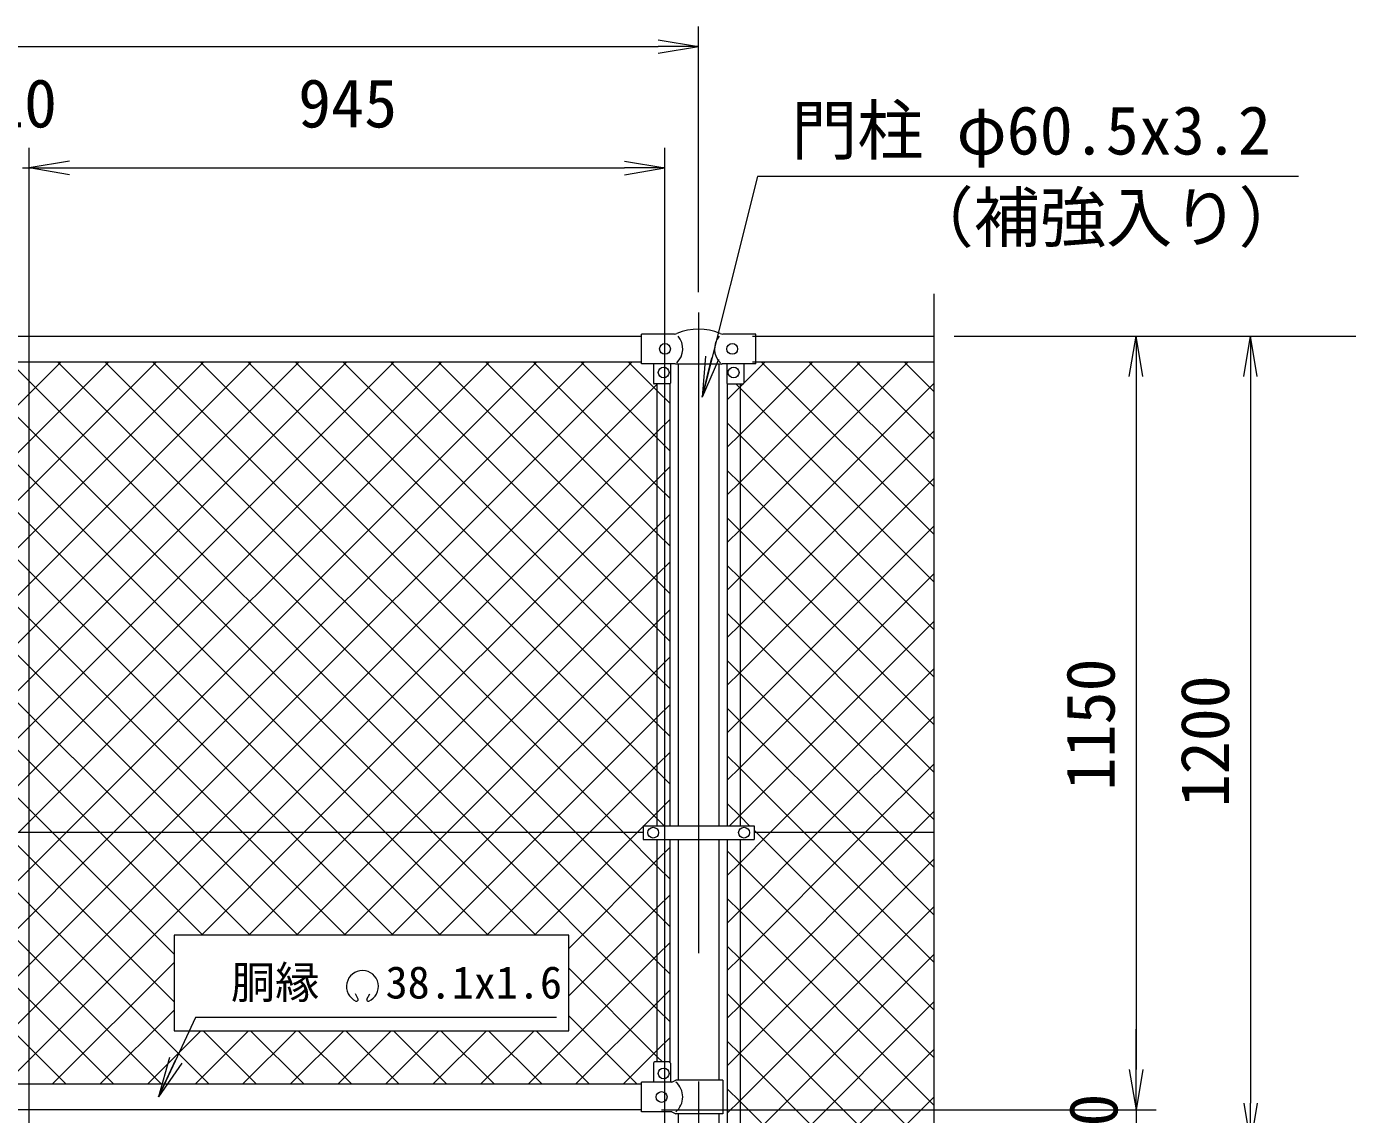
# Model space of a CAD drawing. Units: millimetres, scale not verified. Extents: x -6299 to 6301, y -4455 to 4455.
# Drawn here: x 2054 to 4018, y 737 to 2354 of the extents above; entities that cross this region are included whole.
import ezdxf
from ezdxf.enums import TextEntityAlignment as Align

# ---------------------------------------------------------------- set-up
doc = ezdxf.new("R2010")
doc.units = ezdxf.units.MM
doc.header["$LTSCALE"] = 30
doc.linetypes.add('USER1', pattern=[50.8, 31.75, -6.35, 6.35, -6.35])
for name, color, linetype, lineweight in [('0-0_D-STR-TXT', 7, 'Continuous', 9), ('0-3_D-BMK', 2, 'USER1', 13), ('0-4_D-STR1', 1, 'Continuous', 18), ('0-5_D-STR3', 3, 'Continuous', 13), ('0-9_D-STR-DIM', 7, 'Continuous', 9), ('0-A_0', 7, 'Continuous', 9), ('0-B_D-STR2', 7, 'Continuous', 9), ('0-C_Defpoints', 8, 'Continuous', 18)]:
    doc.layers.add(name, color=color, linetype=linetype, lineweight=lineweight)
doc.styles.add('ＭＳ ゴシック', font='')
doc.styles.get('ＭＳ ゴシック').set_extended_font_data('MS Gothic')

# ---------------------------------------------------------------- blocks, each defined once
blk = doc.blocks.new('_Open')
at = {"layer": '0-A_0'}
blk.add_line((-30, 5), (0, 0), dxfattribs=at)
blk.add_lwpolyline([(-30, -5), (0, 0), (-30, 0)], dxfattribs=at)

msp = doc.modelspace()

# ---------------------------------------------------------------- linework, layer by layer
at = {"layer": '0-0_D-STR-TXT'}
for p, q in [((2547.32, 908.22), (2543.5, 916.43)), ((2559.91, 908.21), (2564.44, 916.05))]:
    msp.add_line(p, q, dxfattribs=at)
for points in [[(3944.79, 2130.93), (3140.92, 2130.93), (3058.8, 1805.26)], [(2841.87, 880.93), (2305.66, 880.93), (2251.25, 764.92)]]:
    msp.add_lwpolyline(points, dxfattribs=at)
for centre, radius, start, end in [((2553.62, 927.1), 23.75, 292.92895, 245.65759), ((2544.87, 907.76), 2.5, 245.55066, 10.6575), ((2562.37, 907.75), 2.5, 169.34241, 276.63708)]:
    msp.add_arc(centre, radius, start, end, dxfattribs=at)
at = {"layer": '0-3_D-BMK'}
msp.add_line((3053.18, 1929.08), (3053.18, -1466.74), dxfattribs=at)
at = {"layer": '0-4_D-STR1'}
for p, q in [((1138.18, 1893.84), (2968.18, 1893.84)), ((3133.18, 1893.84), (3403.18, 1893.84)), ((1138.18, 1855.74), (2968.18, 1855.74)), ((3022.93, 1852.34), (3022.93, 1166.14)), ((3083.43, 1852.34), (3083.43, 1166.14)), ((3133.18, 1855.84), (3403.18, 1855.84)), ((3022.93, 1145.54), (3022.93, 787.94)), ((3083.43, 1145.54), (3083.43, 787.94)), ((2968.18, 781.84), (1138.18, 781.84)), ((2968.18, 743.84), (1138.18, 743.84)), ((3022.93, 737.94), (3022.93, 511.34)), ((3083.43, 737.94), (3083.43, 511.34))]:
    msp.add_line(p, q, dxfattribs=at)
at = {"layer": '0-5_D-STR3'}
for p, q in [((2968.18, 1852.84), (2968.18, 1896.84)), ((3017.41, 1896.84), (2968.18, 1896.84)), ((3138.18, 1896.84), (3088.96, 1896.84)), ((3138.18, 1852.84), (3138.18, 1896.84)), ((3018.38, 1852.84), (2968.18, 1852.84)), ((2986.18, 1852.84), (2986.18, 1823.84)), ((3011.18, 1852.84), (3011.18, 1823.84)), ((3019.38, 1852.34), (3018.38, 1852.84)), ((3086.98, 1852.34), (3019.38, 1852.34)), ((3086.98, 1852.34), (3087.98, 1852.84)), ((3138.18, 1852.84), (3087.98, 1852.84)), ((3095.18, 1852.84), (3095.18, 1823.84)), ((3120.18, 1852.84), (3120.18, 1823.84)), ((3010.18, 1822.84), (2987.18, 1822.84)), ((2991.68, 1166.14), (2991.68, 1822.84)), ((3010.68, 1166.14), (3010.68, 1822.97)), ((3095.68, 1822.97), (3095.68, 1166.14)), ((3096.18, 1822.84), (3119.18, 1822.84)), ((3114.68, 1822.84), (3114.68, 1166.14)), ((2970.68, 1166.14), (3135.68, 1166.14)), ((2970.68, 1166.14), (2970.68, 1145.54)), ((3135.68, 1166.14), (3135.68, 1145.54)), ((2970.68, 1155.84), (1135.18, 1155.84)), ((2970.68, 1145.54), (3135.68, 1145.54)), ((2991.68, 814.94), (2991.68, 1145.54)), ((3010.68, 814.26), (3010.68, 1145.54)), ((3095.68, 1145.54), (3095.68, 429.34)), ((3114.68, 1145.54), (3114.68, 429.34)), ((3403.18, 1155.84), (3135.68, 1155.84)), ((2986.18, 812.94), (2986.18, 784.94)), ((3009.18, 814.94), (2988.18, 814.94)), ((3011.18, 812.94), (3011.18, 784.94)), ((3013.38, 784.94), (3019.38, 787.94)), ((3089.28, 787.94), (3019.38, 787.94)), ((3089.28, 787.94), (3089.28, 737.94)), ((3013.38, 784.94), (2968.18, 784.94)), ((2968.18, 740.94), (2968.18, 784.94)), ((3013.38, 740.94), (2968.18, 740.94)), ((3013.38, 740.94), (3019.38, 737.94)), ((3089.28, 737.94), (3019.38, 737.94))]:
    msp.add_line(p, q, dxfattribs=at)
for centre in [(3003.18, 1874.84), (3103.18, 1874.84), (3001.18, 1839.84), (3105.18, 1839.84), (2985.68, 1155.84), (3120.68, 1155.84), (3001.18, 797.94), (2998.18, 762.94)]:
    msp.add_circle(centre, 8, dxfattribs=at)
for centre, radius, start, end in [((3017.41, 1904.84), 8, 270, 296.9114), ((3000.8, 1874.84), 28.8, 314.1684, 41.01552), ((3053.18, 1821.38), 82.82, 67.15338, 112.84662), ((3105.57, 1874.84), 28.8, 138.98448, 225.8316), ((3088.96, 1904.84), 8, 243.0886, 270), ((2987.18, 1823.84), 1, 180, 270), ((3010.18, 1823.84), 1, 270, 0), ((3096.18, 1823.84), 1, 180, 270), ((3119.18, 1823.84), 1, 270, 0), ((2988.18, 812.94), 2, 90, 180), ((3009.18, 812.94), 2, 0, 90), ((3000.8, 762.94), 28.8, 310.19176, 49.80824)]:
    msp.add_arc(centre, radius, start, end, dxfattribs=at)
at = {"layer": '0-9_D-STR-DIM'}
for p, q in [((3053.18, 1959.08), (3053.18, 2354.26)), ((1113.18, 2324.26), (2993.18, 2324.26)), ((2058.18, 660.84), (2058.18, 2173.84)), ((2058.18, 660.84), (2058.18, 2173.84)), ((3003.18, 660.84), (3003.18, 2173.84)), ((2048.18, 2143.84), (2058.18, 2143.84)), ((2118.18, 2143.84), (2943.18, 2143.84)), ((2118.18, 2143.84), (2178.18, 2143.84)), ((3403.18, 444.49), (3403.18, 1956.84)), ((3433.18, 1893.84), (4073.18, 1893.84)), ((3433.18, 1893.84), (4243.18, 1893.84)), ((3433.18, 1893.84), (3903.18, 1893.84)), ((3433.18, 1893.84), (3733.18, 1893.84)), ((3703.18, 1833.84), (3703.18, 803.84)), ((3873.18, 1833.84), (3873.18, 753.84)), ((3703.18, 803.84), (3703.18, 863.84)), ((2998.18, 743.84), (3733.18, 743.84)), ((2998.18, 743.84), (3733.18, 743.84)), ((3703.18, 743.84), (3703.18, 693.84))]:
    msp.add_line(p, q, dxfattribs=at)
at = {"layer": '0-B_D-STR2'}
for p, q in [((1405.96, 1155.84), (2105.86, 1855.74)), ((2163.68, 1155.84), (1463.78, 1855.74)), ((2234.39, 1155.84), (1534.49, 1855.74)), ((2305.1, 1155.84), (1605.2, 1855.74)), ((2375.81, 1155.84), (1675.91, 1855.74)), ((1688.8, 1155.84), (2388.7, 1855.74)), ((2446.52, 1155.84), (1746.62, 1855.74)), ((1759.51, 1155.84), (2459.41, 1855.74)), ((2517.23, 1155.84), (1817.33, 1855.74)), ((1830.23, 1155.84), (2530.13, 1855.74)), ((1900.94, 1155.84), (2600.84, 1855.74)), ((1971.65, 1155.84), (2671.55, 1855.74)), ((2729.36, 1155.84), (2029.46, 1855.74)), ((2042.36, 1155.84), (2742.26, 1855.74)), ((2800.07, 1155.84), (2100.17, 1855.74)), ((2113.07, 1155.84), (2812.97, 1855.74)), ((2870.78, 1155.84), (2170.88, 1855.74)), ((2183.78, 1155.84), (2883.68, 1855.74)), ((2941.5, 1155.84), (2241.6, 1855.74)), ((2991.68, 1247.07), (2383.02, 1855.74)), ((2991.68, 1317.78), (2453.73, 1855.74)), ((2991.68, 1388.49), (2524.44, 1855.74)), ((2991.68, 1459.2), (2595.15, 1855.74)), ((2991.68, 1529.91), (2665.86, 1855.74)), ((2991.68, 1600.62), (2736.57, 1855.74)), ((2991.68, 1671.33), (2807.28, 1855.74)), ((2991.68, 1742.05), (2877.99, 1855.74)), ((2991.68, 1812.76), (2948.7, 1855.74)), ((3114.68, 1747.61), (3222.92, 1855.84)), ((3114.68, 1676.89), (3293.63, 1855.84)), ((3114.68, 1606.18), (3364.34, 1855.84)), ((3120.18, 1823.81), (3152.21, 1855.84)), ((3403.18, 1598.97), (3146.32, 1855.84)), ((3403.18, 1669.68), (3217.03, 1855.84)), ((3403.18, 1740.39), (3287.74, 1855.84)), ((3403.18, 1811.11), (3358.45, 1855.84)), ((3010.68, 1793.76), (2991.68, 1812.76)), ((3114.68, 1535.47), (3403.18, 1823.97)), ((3114.68, 1746.05), (3095.68, 1765.05)), ((3095.68, 1728.61), (3114.68, 1747.61)), ((3114.68, 1464.76), (3403.18, 1753.26)), ((3010.68, 1723.05), (2991.68, 1742.05)), ((3403.18, 1457.55), (3114.68, 1746.05)), ((3114.68, 1675.34), (3095.68, 1694.34)), ((3010.68, 1652.33), (2991.68, 1671.33)), ((3095.68, 1657.89), (3114.68, 1676.89)), ((3114.68, 1394.05), (3403.18, 1682.55)), ((3403.18, 1386.84), (3114.68, 1675.34)), ((3114.68, 1604.63), (3095.68, 1623.63)), ((3114.68, 1323.34), (3403.18, 1611.84)), ((3010.68, 1581.62), (2991.68, 1600.62)), ((3095.68, 1587.18), (3114.68, 1606.18)), ((3403.18, 1316.13), (3114.68, 1604.63)), ((3114.68, 1533.92), (3095.68, 1552.92)), ((3095.68, 1516.47), (3114.68, 1535.47)), ((3114.68, 1252.63), (3403.18, 1541.13)), ((3403.18, 1245.42), (3114.68, 1533.92)), ((3010.68, 1510.91), (2991.68, 1529.91)), ((2991.68, 1468.77), (3010.68, 1487.77)), ((3114.68, 1463.21), (3095.68, 1482.21)), ((2678.75, 1155.84), (2991.68, 1468.77)), ((3010.68, 1440.2), (2991.68, 1459.2)), ((3095.68, 1445.76), (3114.68, 1464.76)), ((3403.18, 1174.71), (3114.68, 1463.21)), ((2991.68, 1398.06), (3010.68, 1417.06)), ((2749.46, 1155.84), (2991.68, 1398.06)), ((3114.68, 1392.5), (3095.68, 1411.5)), ((3095.68, 1375.05), (3114.68, 1394.05)), ((3159.31, 1155.84), (3403.18, 1399.71)), ((3010.68, 1369.49), (2991.68, 1388.49)), ((3351.34, 1155.84), (3114.68, 1392.5)), ((2991.68, 1327.35), (3010.68, 1346.35)), ((3114.68, 1321.79), (3095.68, 1340.79)), ((2820.18, 1155.84), (2991.68, 1327.35)), ((3010.68, 1298.78), (2991.68, 1317.78)), ((3095.68, 1304.34), (3114.68, 1323.34)), ((3280.63, 1155.84), (3114.68, 1321.79)), ((3230.02, 1155.84), (3403.18, 1329)), ((2890.89, 1155.84), (2991.68, 1256.64)), ((2991.68, 1256.64), (3010.68, 1275.64)), ((3114.68, 1251.08), (3095.68, 1270.08)), ((3300.74, 1155.84), (3403.18, 1258.29)), ((3010.68, 1228.07), (2991.68, 1247.07)), ((3095.68, 1233.63), (3114.68, 1252.63)), ((3209.92, 1155.84), (3114.68, 1251.08)), ((3371.45, 1155.84), (3403.18, 1187.58)), ((2254.84, 781.84), (1880.84, 1155.84)), ((1912.87, 955.64), (2113.07, 1155.84)), ((1912.87, 884.93), (2183.78, 1155.84)), ((2325.55, 781.84), (1951.55, 1155.84)), ((2316.15, 1003.37), (2163.68, 1155.84)), ((2386.86, 1003.37), (2234.39, 1155.84)), ((2457.57, 1003.37), (2305.1, 1155.84)), ((2528.28, 1003.37), (2375.81, 1155.84)), ((2598.99, 1003.37), (2446.52, 1155.84)), ((2669.7, 1003.37), (2517.23, 1155.84)), ((2526.28, 1003.37), (2678.75, 1155.84)), ((2596.99, 1003.37), (2749.46, 1155.84)), ((2667.7, 1003.37), (2820.18, 1155.84)), ((2991.68, 893.52), (2729.36, 1155.84)), ((2738.41, 1003.37), (2890.89, 1155.84)), ((2991.68, 964.23), (2800.07, 1155.84)), ((2991.68, 1034.94), (2870.78, 1155.84)), ((2991.68, 1105.65), (2941.5, 1155.84)), ((3114.68, 1111.21), (3159.31, 1155.84)), ((3114.68, 1040.5), (3230.02, 1155.84)), ((3114.68, 969.79), (3300.74, 1155.84)), ((3114.68, 899.08), (3371.45, 1155.84)), ((3403.18, 962.58), (3209.92, 1155.84)), ((3403.18, 1033.29), (3280.63, 1155.84)), ((3403.18, 1104), (3351.34, 1155.84)), ((3114.68, 1109.66), (3095.68, 1128.66)), ((3010.68, 1086.65), (2991.68, 1105.65)), ((3095.68, 1092.21), (3114.68, 1111.21)), ((3114.68, 828.37), (3403.18, 1116.87)), ((3403.18, 821.16), (3114.68, 1109.66)), ((3114.68, 1038.95), (3095.68, 1057.95)), ((3114.68, 757.66), (3403.18, 1046.16)), ((3010.68, 1015.94), (2991.68, 1034.94)), ((3095.68, 1021.5), (3114.68, 1040.5)), ((3403.18, 750.45), (3114.68, 1038.95)), ((2113.41, 781.84), (1912.87, 982.38)), ((2991.68, 973.79), (3010.68, 992.79)), ((3114.68, 968.23), (3095.68, 987.23)), ((2092.62, 781.84), (2273.7, 962.92)), ((2799.73, 781.84), (2991.68, 973.79)), ((3010.68, 945.23), (2991.68, 964.23)), ((3095.68, 950.79), (3114.68, 969.79)), ((3114.68, 686.95), (3403.18, 975.45)), ((3403.18, 679.73), (3114.68, 968.23)), ((2991.68, 903.08), (3010.68, 922.08)), ((3114.68, 897.52), (3095.68, 916.52)), ((3114.68, 616.23), (3403.18, 904.73)), ((2163.33, 781.84), (2273.7, 892.2)), ((2961.94, 781.84), (2860.22, 883.56)), ((2870.44, 781.84), (2991.68, 903.08)), ((3010.68, 874.52), (2991.68, 893.52)), ((3095.68, 880.08), (3114.68, 899.08)), ((3403.18, 609.02), (3114.68, 897.52)), ((2234.04, 781.84), (2313.64, 861.44)), ((2304.75, 781.84), (2384.36, 861.44)), ((2396.26, 781.84), (2316.65, 861.44)), ((2375.46, 781.84), (2455.07, 861.44)), ((2466.97, 781.84), (2387.37, 861.44)), ((2446.18, 781.84), (2525.78, 861.44)), ((2537.68, 781.84), (2458.08, 861.44)), ((2516.89, 781.84), (2596.49, 861.44)), ((2608.39, 781.84), (2528.79, 861.44)), ((2587.6, 781.84), (2667.2, 861.44)), ((2679.1, 781.84), (2599.5, 861.44)), ((2658.31, 781.84), (2737.91, 861.44)), ((2749.81, 781.84), (2670.21, 861.44)), ((2729.02, 781.84), (2808.62, 861.44)), ((2820.52, 781.84), (2740.92, 861.44)), ((2891.23, 781.84), (2811.63, 861.44)), ((2991.68, 832.37), (3010.68, 851.37)), ((3114.68, 826.81), (3095.68, 845.81)), ((2941.15, 781.84), (2991.68, 832.37)), ((3095.68, 809.37), (3114.68, 828.37)), ((3114.68, 545.52), (3403.18, 834.02)), ((3403.18, 538.31), (3114.68, 826.81)), ((3114.68, 756.1), (3095.68, 775.1)), ((3095.68, 738.66), (3114.68, 757.66)), ((3114.68, 474.81), (3403.18, 763.31)), ((3403.18, 467.6), (3114.68, 756.1))]:
    msp.add_line(p, q, dxfattribs=at)
for points in [[(1120.18, 799.35), (1476.67, 1155.84), (2176.57, 1855.74)], [(2184.12, 781.84), (1810.12, 1155.84), (1120.18, 1845.78)], [(2273.7, 904.4), (2022.26, 1155.84), (1322.36, 1855.74)], [(2273.7, 975.11), (2092.97, 1155.84), (1393.07, 1855.74)], [(1394.91, 1003.37), (1547.38, 1155.84), (2247.28, 1855.74)], [(1465.62, 1003.37), (1618.09, 1155.84), (2317.99, 1855.74)], [(1880.49, 781.84), (2254.49, 1155.84), (2954.39, 1855.74)], [(2740.41, 1003.37), (2587.94, 1155.84), (1888.04, 1855.74)], [(2811.12, 1003.37), (2658.65, 1155.84), (1958.75, 1855.74)], [(3001.91, 1166.14), (2991.68, 1176.36), (2312.31, 1855.74)], [(1951.2, 781.84), (2325.2, 1155.84), (2991.68, 1822.32), (2992.2, 1822.84)], [(3095.68, 1799.32), (3114.68, 1818.32), (3119.21, 1822.84)], [(3403.18, 1528.26), (3114.68, 1816.76), (3108.61, 1822.84)], [(2021.91, 781.84), (2395.91, 1155.84), (2991.68, 1751.61), (3010.68, 1770.61)], [(2314.15, 1003.37), (2466.62, 1155.84), (2991.68, 1680.9), (3010.68, 1699.9)], [(2384.86, 1003.37), (2537.33, 1155.84), (2991.68, 1610.19), (3010.68, 1629.19)], [(2455.57, 1003.37), (2608.04, 1155.84), (2991.68, 1539.48), (3010.68, 1558.48)], [(3098.9, 1166.14), (3114.68, 1181.92), (3403.18, 1470.42)], [(2971.9, 1166.14), (2991.68, 1185.93), (3010.68, 1204.93)], [(3128.91, 1166.14), (3114.68, 1180.37), (3095.68, 1199.37)], [(2809.13, 1003.37), (2961.6, 1155.84), (2970.68, 1164.93)], [(3403.18, 891.87), (3139.21, 1155.84), (3135.68, 1159.37)], [(2860.22, 983.75), (2991.68, 1115.22), (3010.68, 1134.22)], [(2860.22, 913.04), (2991.68, 1044.51), (3010.68, 1063.51)], [(2999.55, 814.94), (2991.68, 822.81), (2860.22, 954.27)]]:
    msp.add_lwpolyline(points, dxfattribs=at)
at = {"layer": '0-C_Defpoints'}
msp.add_lwpolyline([(2860.22, 1003.37), (2273.7, 1003.37), (2273.7, 861.44), (2860.22, 861.44)], close=True, dxfattribs=at)

# ---------------------------------------------------------------- block references
at = {"layer": '0-0_D-STR-TXT', "xscale": 2, "yscale": 2}
for p, rotation in [((3058.31, 1803.32), 255.84756), ((2250.4, 763.11), 244.87249)]:
    msp.add_blockref('_Open', p, dxfattribs=dict(at, rotation=rotation))
at = {"layer": '0-9_D-STR-DIM', "xscale": 2, "yscale": 2}
for p in [(3053.18, 2324.26), (3003.18, 2143.84)]:
    msp.add_blockref('_Open', p, dxfattribs=at)
for p, rotation in [((2058.18, 2143.84), 180), ((2058.18, 2143.84), 180), ((3703.18, 1893.84), 90), ((3873.18, 1893.84), 90), ((3703.18, 743.84), 270), ((3703.18, 743.84), 270), ((3873.18, 693.84), 270)]:
    msp.add_blockref('_Open', p, dxfattribs=dict(at, rotation=rotation))

# ---------------------------------------------------------------- texts
at = {"layer": '0-0_D-STR-TXT', "style": 'ＭＳ ゴシック'}
for s, height, p in [('門柱 φ60.5x3.2', 72.14, (3190.58, 2142.19)), ('（補強入り）', 72.14, (3363.5, 2012.69)), ('胴縁 \u300038.1x1.6', 48.17, (2358.11, 894.79))]:
    msp.add_text(s, height=height, dxfattribs=at).set_placement(p, align=Align.BOTTOM_LEFT)
at = {"layer": '0-9_D-STR-DIM', "style": 'ＭＳ ゴシック'}
for s, p in [('10', (2001.58, 2182.44)), ('945', (2457.97, 2182.44))]:
    msp.add_text(s, height=72.14, dxfattribs=at).set_placement(p, align=Align.BOTTOM_LEFT)
for s, p in [('1150', (3693.06, 1218.49)), ('1200', (3863.06, 1193.49)), ('50', (3697.32, 669.9))]:
    msp.add_text(s, height=72.14, rotation=90, dxfattribs=at).set_placement(p, align=Align.BOTTOM_LEFT)

doc.saveas('drawing.dxf')
